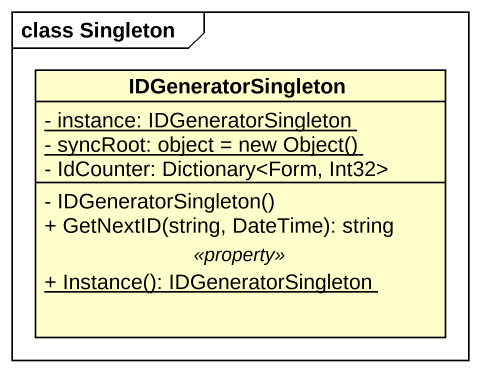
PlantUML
@startuml
mainframe class Singleton
hide circle
hide empty members
skinparam classAttributeIconSize 0
class IDGeneratorSingleton {
  {static} - instance: IDGeneratorSingleton
  {static} {field} - syncRoot: object = new Object()
  - IdCounter: Dictionary<Form, Int32>
  --
  - IDGeneratorSingleton()
  + GetNextID(string, DateTime): string
  .. <<property>> ..
  {static} + Instance(): IDGeneratorSingleton
}
@enduml
